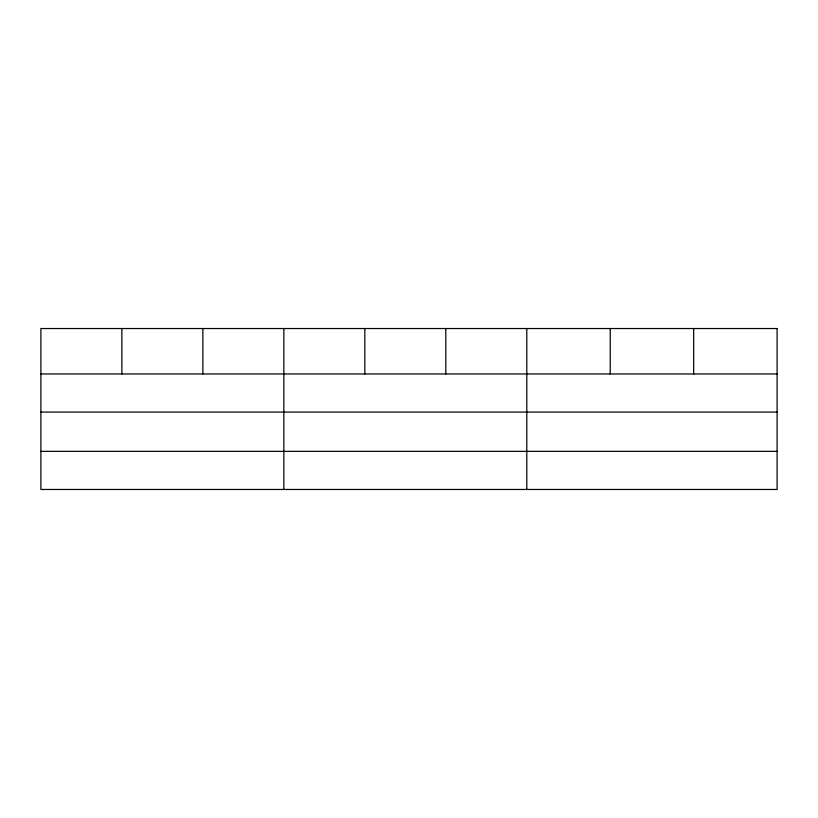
<?xml version="1.0" encoding="UTF-8"?>
<svg xmlns="http://www.w3.org/2000/svg" width="818" height="818" viewBox="0 0 818 818"><rect width="100%" height="100%" fill="white"/><g stroke="black" fill="none" stroke-linecap="round" stroke-linejoin="round"><path stroke-width="1.23" d="M40.9 373.959L777.1 373.959M40.9 412.078L777.1 412.078M40.9 451.352L777.1 451.352M693.664 328.529L693.664 373.959M610.228 328.529L610.228 373.959M526.792 328.529L526.792 489.471M445.81 328.529L445.81 373.959M364.828 328.529L364.828 373.959M283.846 328.529L283.846 489.471M202.864 328.529L202.864 373.959M121.882 328.529L121.882 373.959M777.1 328.529L40.9 328.529L40.9 489.471L777.1 489.471L777.1 328.529"/></g></svg>
